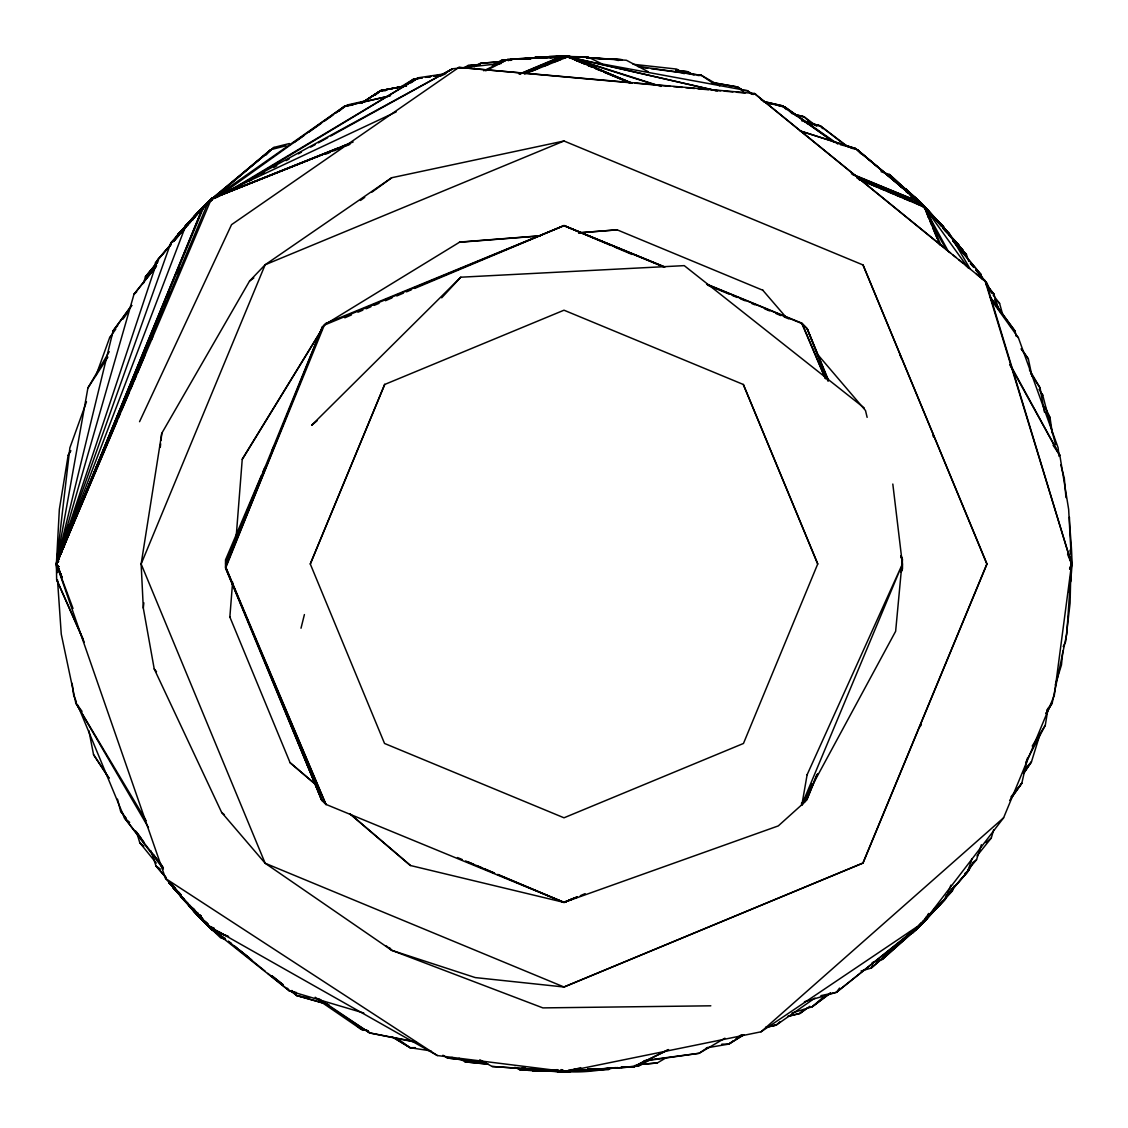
<?xml version="1.0" encoding="UTF-8"?>
<svg xmlns="http://www.w3.org/2000/svg" width="1128" height="1128" viewBox="0 0 1128 1128"><rect width="100%" height="100%" fill="white"/><g stroke="black" fill="none" stroke-linecap="round" stroke-linejoin="round"><path stroke-width="1.5" d="M305.66 759.779L321.917 800.457L225.628 568.131L225.628 559.629L261.414 475.466M664.9 266.983L564 225.6L326.105 323.327L324.328 325.104L225.614 566.933L325.992 804.546L225.628 568.131L225.628 559.629M1071.36 579.637L1069.936 582.852C1074.335 561.659 1069.978 538.803 1069.429 517.16M84.29 642.283L56.64 579.637L56.4 564L59.347 509.391L68.145 455.402L70.669 450.791L68.145 455.402M229.844 617.171L232.608 582.104M236.062 538.282L242.252 459.152L322.199 328.967M1062.858 651.011L1061.462 664.942L1055.258 684.992M1068.808 591.847L1069.147 588.365M1071.078 569.217L1071.6 564L1068.653 509.377L1059.855 455.402L1010.082 364.33M710.823 1005.809L542.878 1007.896L391.783 950.354L265.151 863.244L221.68 812.484L154.226 668.946L143.298 608.034L143.848 602.789M160.289 447.266L160.655 443.769M161.022 440.272L161.769 433.293L249.542 281.069L265.151 264.756L391.754 177.716L564 141L863.033 264.967L987 564L863.033 863.033L564 987L475.255 977.581L391.783 950.354L386.34 945.941M57.006 572.77L56.4 564L69.88 447.788L86.489 401.794M161.769 433.293L141.141 564L143.298 608.034M1025.62 762.613L1045.289 725.304L1047.841 709.695M1071.036 567.469L1071.008 557.006M56.851 567.454L56.4 564L87.913 387.947L109.233 351.668M1027.65 757.537L1021.813 783.227L1009.645 800.499M57.063 567.44L56.4 564L113.11 330.871L131.539 305.448M301.007 628.226L304.405 614.563M576.168 1068.808L569.682 1071.572L565.889 1071.6L437.382 1055.554L207.735 925.566L165.562 878.5L56.4 564L133.992 294.281L156.595 265.644M976.975 855.87L991.258 838.062L993.726 829.644M73.01 608.471L56.4 564L65.776 533.77M66.82 530.414L68.371 525.38M143.369 283.537L145.484 276.769L156.651 263.275M1040.242 733.454L1031.457 761.851L1023.618 773.54M1046.46 713.404L1048.011 708.384M967.57 870.351L976.524 859.776L981.36 844.731M154.451 265.968L155.537 262.641L171.301 244.268M207.453 204.069L204.379 205.775L170.751 243.042L56.4 564L61.758 576.972L56.4 564L157.596 259.863L171.16 244.071M972.012 858.648L967.514 871.958L945.602 897.211M95.979 375.525L109.613 337.737L115.775 329.15M928.344 914.582L926.356 919.475L918.784 927.033L952.469 890.725L954.274 885.776M177.068 237.331L178.28 234.032L203.942 206.212L208.412 202.998M923.987 921.872L945.955 898.311L950.904 885.142M921.181 923.804L944.672 899.777L946.533 894.842M207.876 202.293L211.133 200.953L212.529 197.767L185.866 225.374L56.4 564L61.758 577.028L56.4 564L59.53 555.794M183.892 229.449L185.147 226.178L203.985 206.17L206.946 204.224M61.758 577L56.4 564L61.73 550.986L56.4 564L61.744 577L56.4 564L68.568 532.952M192.662 219.819L193.946 216.548L204.591 205.55L203.153 208.906M816.616 775.105L806.872 799.653L801.472 805.096L803.235 803.235M225.628 568.131L322.255 327.205L324.328 325.104L564 225.6L664.477 266.955M811.934 783.946L804.673 801.895L801.416 803.249M225.6 563.718L322.255 327.205M65.072 542.85L63.069 547.729L65.184 542.906M200.953 211.133L202.321 207.848L205.31 205.86M353.134 142.015L211.401 198.852L204.097 206.043L56.4 564L60.531 573.701L56.4 564L202.899 207.27L208.384 201.785L56.4 564L60.475 573.757L56.4 564L203.026 207.129L205.507 204.633M925.327 920.519L927.188 915.767M804.433 1001.735L836.398 992.316L923.212 922.648L926.159 919.672L928.513 913.468M925.876 917.106L924.114 921.731L927.498 917.078M924.861 920.984L926.06 917.868M130.524 385.226L56.4 564L60.517 573.701L56.4 564L61.772 551.014M131.877 381.969L133.894 377.104M135.247 373.847L137.94 367.347M139.957 362.469L144.003 352.726M145.343 349.468L147.373 344.59M148.713 341.347L150.743 336.468M158.822 316.968L162.192 308.832M163.546 305.589L165.562 300.711M166.916 297.468L168.932 292.589M177.025 273.089L179.042 268.21M310.285 564L384.69 384.451L310.285 564L384.535 743.465L564 817.8L743.465 743.465L817.715 564L743.31 384.451L817.8 564M817.631 773.667L806.872 799.653L801.472 805.096M862.85 863.244L986.859 564L863.033 264.967M907.448 934.957L912.397 933.152L923.592 922.267L924.749 919.207M915.682 930.036L909.126 932.63L915.598 930.106L923.409 922.45L1003.596 817.8L1054.299 695.398L1071.6 564L1070.994 558.797M59.121 557.528L56.4 564L58.416 566.862L56.4 564L61.8 551.014L56.4 564L60.489 573.729L56.4 564L64.536 544.556L56.4 564L60.503 573.743M923.677 920.279L922.323 923.522L919.08 924.875L923.691 922.154L918.291 927.512M914.836 930.29L920.124 925.707L921.379 922.563L924.692 921.153L926.652 918.234M58.402 566.876L56.4 564L57.768 560.757M286.047 145.766L270.72 149.7L209.004 201.193L207.707 204.351L204.492 205.648M116.903 421.308L56.4 564L58.585 566.749L56.4 564L60.503 554.299M208.835 203.251L210.203 200.008L199.769 210.457M118.285 418.065L120.343 413.2M121.711 409.957L129.283 392.121M130.651 388.878L132.709 384.014M134.091 380.77L136.15 375.906M137.531 372.663L145.089 354.812M151.279 340.219L152.661 336.976M64.677 544.57L56.4 564L58.515 566.806L56.4 564L211.401 198.852L348.453 144.229M262.796 472.237L264.854 467.373M271.735 451.186L273.808 446.335M139.548 421.703L231.55 224.655L458.899 67.398L754.42 93.469L950.537 252.968M924.438 921.407L919.25 925.961L924.452 921.393L926.032 918.262M1063.21 646.57L1065.593 641.86L1070.091 603.043L1071.092 560.517M948.648 893.503L969.079 869.899L972.35 863.681M207.369 204.196L209.075 201.108L273.991 147.401L289.36 143.538M175.855 238.276L178.52 233.75L208.708 201.475M924.988 919.616L923.212 922.648L920.236 923.733L923.48 922.38M1045.994 713.516L1052.227 702.913L1066.735 634.119L1071.6 564L1070.98 560.545L1071.6 564L1069.612 568.879L1071.6 564L985.985 281.887L754.42 93.469M820.902 995.657L836.398 992.316L920.208 925.623L922.013 922.591M1045.938 713.516L1052.227 702.913L1046.953 709.963M873.001 965.06L871.211 968.078L861.059 971.011M242.28 459.378L321.974 329.207M205.028 205.211L212.529 197.767M1032.233 746.045L1045.289 725.304M87.913 387.947L107.879 357.125M1023.477 773.441L1031.457 761.851L1025.479 768.337M56.4 564L58.487 561.166L56.4 564L58.388 561.109L56.4 564L58.501 566.82L56.4 564L58.473 561.152L56.4 564L58.642 566.721M122.938 319.153L127.083 313.401M201.884 209.075L203.928 206.212L189.307 223.259M919.306 925.665L917.247 928.513L882.223 959.463L872.155 962.607M1011.562 797.482L1021.813 783.227L1010.914 797.002M200.121 210.823L208.765 202.391M131.863 305.491L113.11 330.871L117.707 325.583M205.874 205.409L209.004 201.193L212.275 199.839L209.004 201.193M836.398 992.316L839.556 988.086M919.221 727.588L921.379 724.81M199.67 211.077L206.1 205.282M885.494 955.331L882.223 959.463L915.499 929.472M924.199 921.646L935.197 907.941M155.904 267.04L133.992 294.281L136.601 291.955M203.026 208.483L211.373 199.656M157.737 261.922L145.456 276.825L148.205 274.64L145.484 276.769L157.596 262.147M192.338 219.96L194.58 217.253M197.922 213.192L202.391 207.778L205.522 206.509M199.064 212.022L206.452 204.704M192.479 220.002L194.707 217.295M196.258 215.49L203.999 206.156M917.163 928.612L933.815 910.211M950.678 890.302L952.92 887.651M204.196 205.959L173.416 241.434L204.196 205.945L207.214 204.14M174.671 240.32L179.183 235.075M181.425 232.453L185.937 227.207M157.596 259.863L171.244 244.085M928.217 917.092L914.737 930.332M930.487 914.47L935.027 909.224M926.017 919.813L942.148 901.201M266.123 154.987L270.72 149.7L214.038 197.908M911.057 931.728L915.95 929.782L940.005 903.5M945.729 896.929L967.514 871.958L964.595 873.932M194.101 216.943L175.46 237.359L184.964 227.137M196.427 214.391L209.343 200.854M809.819 1006.317L799.921 1013.437L787.936 1016.356L799.921 1013.437L803.503 1009.546M441.697 297.806L460.788 277.206L684.245 265.63L864.316 408.026M207.312 202.843L178.28 234.032L181.354 232.297M188.531 223.302L194.467 216.914M196.85 214.348L209.907 200.305L203.181 206.988M918.136 927.653L940.639 903.457M943.008 900.905L952.469 890.725M945.955 898.311L912.397 933.152M944.672 899.777L919.856 925.975L916.57 927.343L919.757 926.074M208.892 201.292L185.147 226.178L188.263 224.542M194.608 217.648L191.464 219.213L211.514 198.739L218.071 196.286M191.464 219.213L206.339 203.816M185.866 225.374L211.754 198.514L396.224 111.855M199.783 210.442L203.096 207.058M193.946 216.548L210.104 200.107L216.689 197.4M926.356 919.475L922.563 921.393M201.658 208.525L204.732 205.423M322.086 327.374L326.105 323.327M920.533 925.312L926.215 919.602M918.502 927.286L925.411 920.42M460.788 277.206L311.624 425.284L317.038 420.829M109.613 337.737L112.123 335.284M206.636 203.519L211.5 198.754M917.445 928.33L919.419 926.398M339.218 111.009L344.449 106.342L390.556 95.725M479.809 1059.77L492.146 1066.482L565.805 1071.6L560.926 1069.598L565.932 1071.6L761.019 1031.81L1003.596 817.8M903.669 939.624L871.211 968.078L893.686 948.606M822.735 997.589L812.188 1006.782L792.011 1013.014M965.117 873.354L969.079 869.899M814.924 998.04L776.163 1025.14L765.841 1027.368L776.163 1025.14L780.139 1021.672M985.942 842.672L991.258 838.062M898.974 944.023L904.261 939.441M906.912 937.156L912.2 932.574M204.21 205.93L210.922 200.305M213.601 198.063L273.991 147.401M830.264 993.021L812.188 1006.782L830.448 993.176M706.396 1047.898L728.815 1044.091L733.045 1040.947M735.865 1038.86L741.491 1034.672M972.308 862.92L976.524 859.776M909.112 934.52L911.917 932.419M799.921 1013.437L806.929 1008.263M920.49 924.269L924.692 921.153M249.542 281.069L253.814 277.967M360.466 200.46L364.739 197.358M371.845 192.183L391.754 177.716M910.183 933.956L915.837 929.881M569.682 1071.572L572.53 1069.527M217.521 197.132L344.449 106.342L388.963 96.12M155.537 262.641L158.399 260.596M403.345 86.391L413.37 79.256L422.013 77.917L413.37 79.256L399.876 87.462M294.239 142.452L304.32 135.304M308.578 132.328L321.508 123.178M324.342 121.189L332.957 115.098M335.806 113.096L347.269 104.989L367.827 100.322M214.235 197.654L344.449 106.342L353.092 104.918M410.987 82.823L418.178 77.79L445.771 73.672M707.848 1047.376L699.092 1053.298L643.792 1061.095M761.019 1031.81L923.296 922.549M361.637 103.156L380.629 90.677L406.362 85.742M362.863 102.281L380.545 90.705L404.684 86.095M362.99 102.211L380.545 90.705L402.936 86.461M361.496 103.184L380.629 90.677L406.489 85.911M728.815 1044.091L743.719 1034.771L728.815 1044.091L721.779 1044.175M920.941 923.804L923.917 921.943M173.754 241.195L170.751 243.042L207.679 202.476L210.767 200.798M440.484 76.21L452.469 68.808L501.325 63.464M324.709 324.709L459.787 242.055L540.27 235.794M206.579 205.451L203.336 206.819L206.339 205M236.231 187.643L248.259 180.381M251.276 178.562L418.178 77.79L421.703 77.931M226.798 192.409L418.178 77.79M463.298 68.258L467.852 65.593L479.964 64.395M657.271 1062.957L639.872 1064.494L657.271 1062.957L666.394 1057.627M724.923 1038.197L699.092 1053.298L644.962 1060.475M474.254 66.806L480.387 63.337L502.891 61.377M249.062 181.1L252.15 179.394M261.386 174.29L264.474 172.598M273.723 167.494L276.797 165.788M286.047 160.684L289.135 158.977M298.37 153.873L301.458 152.181M310.708 147.077L315.332 144.525M318.406 142.819L327.656 137.715M330.73 136.009L452.469 68.808L226.164 192.394M650.898 1059.375L638.533 1066.101L620.992 1067.44M564.409 1071.6L633.809 1066.778L644.624 1060.94M492.273 65.156L501.622 60.249L512.056 59.587M485.689 70.824L507.544 59.544L569.964 56.428L562.096 56.893M508.305 60.7L511.435 59.121L561.18 56.414L564.79 57.049M573.264 1070.796L633.809 1066.778L668.312 1049.548M633.809 1066.778L668.594 1049.745M178.52 233.75L181.693 232.199M483.686 70.754L507.544 59.544L567.144 56.414L661.107 86.433M202.166 208.003L205.409 206.621M575.562 1068.822L569.09 1071.572L565.001 1071.6M568.695 1071.572L574.899 1068.836M519.162 74.152L561.321 56.414L567.567 56.414M344.815 317.814L351.457 314.923M357.943 312.202L362.821 310.158M366.064 308.79L370.929 306.745M374.172 305.378L379.036 303.333M385.409 300.739L392.022 297.877M396.774 295.959L403.373 293.111M406.517 291.856L411.494 289.699M414.625 288.444L564 225.6L662.742 266.56M203.378 206.776L206.65 205.381M565.932 1071.6L569.175 1070.246M520.248 73.94L562.449 56.4L553.777 56.95M577.014 897L564 902.4L410.282 865.472L350.202 814.106M580.3 895.702L585.15 893.63M863.033 863.033L564 987L265.151 863.244L141.141 564L265.151 264.756L564 141M384.535 384.535L564 310.2L743.465 384.535M920.081 925.75L916.838 927.089L920.124 925.707M571.529 1069.584L564.733 1071.6M325.569 154.212L330.448 152.224M333.705 150.898L341.84 147.599M344.971 146.372L349.849 144.384M524.026 73.602L566.453 56.4L569.978 57.768L566.721 56.414M211.754 198.514L338.908 147.669M342.165 146.372L350.314 143.115M211.091 199.148L349.807 143.749M530.95 71.416L537.478 68.808M544.006 66.2L548.899 64.24M555.427 61.631L560.32 59.685M563.591 58.374L568.484 56.414L631.722 83.176L566.552 56.4L576.704 57.02M524.703 73.983L568.766 56.428L631.99 83.218M911.283 931.488L916.458 929.275M212.247 198.034L233.566 189.546M555.399 1070.19C574.561 1073.814 596.345 1071.149 615.465 1067.553M492.146 1066.482L567.243 1071.586L580.694 1067.624M522.969 1068.681L519.585 1069.654L514.861 1067.314M617.947 60.531L621.359 59.657L586.588 57.866M555.625 57.077L562.534 56.879M556.344 57.077L564.973 57.035M557.895 57.063L571.783 56.978M563.394 57.049L587.857 56.964L602.07 63.915M569.936 1071.008L561.42 1071.092M573.532 1070.43L576.845 1069.837M425.467 77.381L430.642 76.577M434.111 76.041L437.565 75.505M441.02 74.956L444.474 74.42M556.753 56.95L564 56.4M557.669 56.922L570.599 56.922M427.174 77.212L430.614 76.69M434.069 76.182L437.509 75.675M563.365 56.922L570.289 56.893M581.583 1069.866L569.485 1071.572L566.044 1070.909M554.99 1070.176L558.219 1071.572L564.649 1071.135M550.182 58.12L555.427 57.542M560.658 56.978L570.26 57.02M452.638 1057.5L447.393 1058.022L442.923 1055.216M772.666 1025.493L776.163 1025.14M556.132 56.922L566.538 57.035M480.063 64.465L467.852 65.593L471.321 66.115M556.034 1070.98L568.202 1070.965M573.447 1070.5L580.426 1069.866M587.42 1069.231L592.651 1068.766M566.792 1070.965L559.826 1071.586L527.833 1070.303L523.068 1068.033M573.757 1070.345L578.974 1069.894M587.674 1069.118L591.157 1068.808M527.143 59.276L530.597 58.966M553.115 57.02L563.647 57.006M480.387 63.337L499.394 61.814M559.883 56.964L566.806 56.414L717.493 90.945M459.378 242.28L540.03 235.921M578.608 232.89L617.171 229.844L763.106 290.375M578.777 232.805L617.27 229.816M617.481 1067.708L566.637 1071.6L563.013 1071.064M569.4 1071.092L562.491 1071.6L567.046 1071.586M572.855 1070.853L617.791 1067.596M621.246 1067.342L638.533 1066.101L635.078 1065.382M552.537 1069.852L561.152 1071.586L569.809 1071.022M517.273 59.262L531.175 58.374M536.392 58.05L550.309 57.175M501.622 60.249L511.915 59.643M518.781 59.234L530.794 58.529M537.661 58.12L551.38 57.316M556.541 57.02L566.834 56.414L564.113 56.4M511.435 59.121L563.563 56.4M697.95 75.534L701.461 75.365L719.749 85.869M529.568 1069.147L532.754 1070.641L560.151 1071.586L608.739 1069.626M538.493 58.332L535.151 57.218L540.171 57.063M543.527 56.964L569.203 56.964M535.151 57.218L540.411 57.091M545.67 56.964L568.456 56.414M566.101 56.4L540.608 56.936L561.349 56.4L557.937 56.442M559.925 56.414L548.871 56.626L567.61 56.414M392.05 1036.829L410.127 1047.715L415.4 1047.658M559.685 56.414L566.778 56.414M567.046 56.414L560.997 56.414L566.609 56.978M558.219 1071.572L569.781 1071.572M566.129 1071.6L556.414 1070.853M557.796 1070.867L561.321 1071.586M566.256 56.4L568.766 56.428M557.866 1071.558L561.025 1071.586M563.887 56.4L587.857 56.964M532.754 1070.641L566.341 1071.6M527.833 1070.303L545.092 1070.867M550.281 1071.036L567.539 1071.586M742.083 90.466L747.37 90.677L753.236 94.512M545.783 1070.683L519.585 1069.654L545.007 1070.824M554.525 1071.036L568.498 1071.586M550.083 1071.05L561.956 1071.6L555.836 1070.204M587.42 57.838L622.134 59.742L587.011 57.627M586.292 57.852L626.378 60.249L648.163 71.713M458.899 67.398L631.68 82.866M635.177 83.176L670.088 86.306M673.571 86.616L682.299 87.392M685.796 87.702L694.524 88.492M698.006 88.802L708.483 89.732M711.979 90.043L720.707 90.832M724.19 91.142L732.918 91.918M736.415 92.228L745.143 93.018M750.374 93.483L755.605 93.948M459.082 1058.275L465.131 1061.871L487.888 1064.056M465.131 1061.871L487.578 1064.169M522.137 1067.708L525.592 1068.061M554.948 1071.05L560.137 1071.586M633.019 64.268L676.701 69.076L684.16 73.715M319.266 1000.635L361.157 1029.314L366.389 1029.906M485.618 1062.35L447.393 1058.022L485.336 1062.548M562.04 1070.994L567.257 1071.586M637.574 65.65L641.028 66.058M642.41 67.511L647.627 68.202M651.096 68.667L701.461 75.365L714.56 84.233M637.602 66.369L701.461 75.365M795.48 115.479L804.137 116.804L816.841 126.265M393.573 1037.619L410.127 1047.715L430.966 1050.901M779.434 106.004L784.651 106.864L837.963 144.102M711.627 82.499L737.444 86.955L743.394 90.677L737.444 86.955L711.585 82.33M602.507 64.028L747.37 90.677L751.516 93.934M806.52 123.333L820.324 125.871L848.411 147.105M315.191 997.265L369.702 1032.938L416.204 1041.934M318.773 998.632L369.702 1032.938L416.274 1042.342M308.861 998.068L296.777 995.573L291.32 991.244L296.777 995.573L328.939 1004.766M361.157 1029.314L367.996 1030.752L361.157 1029.314L355.785 1024.788M203.054 920.885L192.521 909.915L210.09 927.879L289.543 991.004L296.438 992.527M772.68 104.143L765.841 102.592L784.651 106.864L832.915 141.381M776.106 104.918L784.651 106.864L792.49 113.886M571.008 57.57L716.012 90.663M793.886 114.252L804.137 116.804L810.482 122.853M793.915 114.196L804.137 116.804M507.544 59.544L510.956 60.419M840.374 144.68L855.729 148.614L920.152 202.321L921.844 205.381M850.47 147.909L855.574 149.248M805.011 121.782L820.324 125.871L846.761 146.372M801.726 120.781L820.324 125.871L822.552 128.578M327.134 1004.117L296.777 995.573L291.926 990.483M267.787 973.351L289.543 991.004L363.78 1013.029M556.104 1070.091L561.166 1071.586M565.777 56.4L656.284 85.178M855.729 148.614L800.415 131.017L855.729 148.614L909.958 194.213M881.081 171.696L889.442 174.459L920.081 202.25L916.824 200.925M225.6 939.511L220.609 937.819L203.28 921.125L206.523 922.492M901.032 187.051C924.551 200.516 939.173 226.376 958.687 244.818L959.857 248.132M912.143 196.413L915.4 197.71L943.812 227.236L940.696 225.6M228.575 936.437L212.346 930.05L199.585 917.36L195.764 911.495M210.442 928.231L212.628 930.318L227.334 936.155M911.283 196.512L916.472 198.725L922.281 205.24M215.335 931.079L212.064 929.782L225.318 938.468M912.538 196.794L915.809 198.091L905.981 190.66M193.593 909.196L211.274 929.035L221.074 932.926M223.189 934.069L211.782 929.514L180.621 896.69L179.394 893.39M913.624 197.823L916.881 199.12L943.812 227.236M912.467 197.626L917.36 199.585L912.355 197.499M187.431 902.485L188.7 905.77L210.161 927.949L213.418 929.246M211.655 929.401L221.201 933.096M212.261 928.118L209.047 926.849L207.679 923.606M913.581 198.683L918.474 200.685M852.951 174.769L919.87 202.039L926.299 208.483L920.547 203.111M207.735 925.566L214.249 928.217M917.952 202.011L921.195 203.35L949.48 233.75L969.911 268.52M707.214 284.341L801.613 323.059L807.183 328.685L828.643 380.615M706.607 284.298L802.234 323.666L825.555 378.811M325.724 804.292L564 902.4L778.292 825.907L801.909 804.645L895.646 631.271L902.372 559.15L901.018 555.907L902.372 559.15L902.358 569.062L901.018 572.305L902.358 569.062L902.4 564L892.812 484.039M556.894 1069.584L561.772 1071.6M851.4 173.768L920.152 202.321M858.944 179.281L924.001 206.156L941.203 225.586L919.193 201.376M919.165 203.209L922.408 204.563M708.06 285.37L729.097 294.098M732.34 295.437L737.19 297.454M740.433 298.807L745.284 300.809M751.77 303.502L754.999 304.842M764.713 308.875L769.564 310.891M776.05 313.57L780.9 315.586M784.143 316.94L788.994 318.942M556.485 1070.232L559.939 1071.586M574.575 59.798L584.586 63.887L574.857 59.812M587.462 65.227L592.693 67.285L587.843 65.255M595.584 68.625L600.815 70.697L595.965 68.653M603.706 72.023L630.044 82.936L604.086 72.065M857.125 177.998L923.931 206.071L937.424 238.685M857.421 178.252L924.015 206.156L932.87 217.492M204.52 922.366L207.763 923.733L204.549 922.408L203.181 919.123M926.525 209.794L924.678 206.819L921.435 205.465L920.025 202.194L916.19 198.457L928.203 210.936L924.791 206.946L920.363 204.112M457.489 857.548L462.325 859.578M465.554 860.946L494.6 873.171L484.829 869.011M497.829 874.538L564 902.4L577.014 897.07L564 902.4L497.758 874.454M197.654 914.822L203.435 921.28L206.664 922.634M858.746 179.253L863.611 181.312M866.854 182.68L876.583 186.797M879.826 188.179L884.69 190.237M887.933 191.605L892.798 193.663M896.041 195.031L900.905 197.09M904.148 198.472L910.634 201.207M917.12 203.957L925.228 207.397L940.202 224.557M925.778 207.933L922.535 206.579L921.195 203.35L923.099 206.297M468.67 862.187L473.52 864.231M476.749 865.599L481.6 867.644M858.972 179.437L925.453 207.608M564 225.6L611.009 245.523M614.252 246.905L632.089 254.463M205.451 921.421L202.279 920.124L193.946 909.126M587.575 64.028L569.767 56.428L572.488 58.614M946.321 232.199L949.48 233.75L923.79 205.93L918.079 201.898M191.859 907.335L188.7 905.77L204.605 922.464M939.497 224.289L942.613 225.896L923.451 205.606M183.709 898.367L180.621 896.69L212.247 929.965M693.946 75.153L687.812 71.727L675.686 70.26L687.812 71.727L692.225 74.589M915.019 198.584L918.093 200.305L938.806 223.33M910.366 195.229L916.472 198.725M203.985 921.83L173.049 887.764L176.081 889.569M189.208 904.628L204.097 921.957L207.115 923.79M910.197 195.2L917.642 199.867L922.126 205.268M186.12 901.921L168.805 882.561L171.78 884.437M760.596 99.32L766.448 103.127M919.334 203.012L925.989 208.581M165.562 878.5L437.382 1055.554M205.282 922.168L202.363 920.208L200.883 916.796M963.566 252.728L966.485 254.702L968.74 261.343M206.579 923.522L203.548 921.393L209.709 927.498M905.699 191.422L917.233 199.473L922.718 206.227M834.241 142.424L782.536 105.849L763.712 101.534L782.536 105.849L786.301 109.557M922.366 205.338L925.2 207.369L932.842 216.999M160.275 869.039L156.002 865.98L151.039 850.963M400.13 1040.566L410.127 1047.715M919.785 203.012L924.255 206.41M920.504 203.59L924.678 206.819M976.749 271.157L980.895 274.428L982.474 279.448M737.444 86.955L742.957 91.297M218.987 933.998L205.338 923.183L203.209 920.392M228.533 941.556L231.268 943.713M234.004 945.87L251.741 959.914M272.215 976.129L283.128 984.772M206.142 923.987L204.126 921.971L210.88 927.329M228.603 941.415L231.339 943.586M234.06 945.743L236.795 947.915M239.517 950.072L249.062 957.658M272.243 976.072L283.142 984.744M221.68 812.484L224.401 814.698M205.24 922.563L202.518 920.363L199.867 915.795M228.364 941.33L265.066 971.137M953.259 255.196L955.994 257.424M958.715 259.637L962.804 262.979M965.526 265.207L968.261 267.421M976.439 274.09L985.985 281.887M860.735 153.676L857.28 149.7L920.899 203.054L925.03 208.68M912.608 196.441L916.57 199.769M136.77 832.675L139.787 842.743L143.806 846.141M857.28 149.7L923.55 205.691L926.624 209.921M290.164 762.754L316.912 785.581L290.107 762.74L229.731 616.692M350.343 814.12L410.536 865.5M129.678 822.425L124.404 817.8L77.705 705.085M367.065 1030.625L369.702 1032.938M989.989 290.629L993.923 294.14L998.294 309.312M889.442 174.459L924.41 206.565L925.905 209.752M995.77 299.724L999.577 303.361L1002.848 315.205M916.373 198.641L920.081 202.25M1015.877 335.27L1018.387 337.737L1058.106 447.745L1059.121 456.417M204.14 921.985L212.628 930.318M203.844 921.689L211.274 929.035M211.429 929.176L201.334 919.137L200.939 915.64M919.771 201.94L924.015 206.156M919.926 202.095L925.397 207.552M201.912 919.743L207.763 925.609M924.861 208.92L923.409 205.564L924.41 206.565M828.206 380.615L807.183 328.685L801.613 323.059L825.076 378.035M325.992 804.546L321.635 800.175L281.901 702.335M192.832 908.378L194.129 911.635L208.229 926.06M194.129 911.635L203.801 921.661L198.19 914.752M930.6 213.432L942.613 225.896M123.008 813.612L120.583 811.06L117.481 799.132M919.447 201.616L943.417 226.798L945.052 230.535M173.049 887.764L187.262 903.26M189.631 905.84L193.17 909.718M197.908 914.893L207.383 925.228M943.586 228.208L958.687 244.818M168.805 882.561L184.033 899.284M189.885 905.713L194.58 910.874M199.261 916.021L209.808 927.597M943.417 228.448L962.974 250.19L943.501 228.18M943.22 228.66L945.546 231.268M949.029 235.174L966.485 254.702L949.339 235.033M189.574 905.784L194.199 910.959M943.628 228.476L947.055 232.41M1009.222 324.413L1014.988 331.04L1016.215 336.13M166.253 877.767L156.002 865.98L166.309 877.979M171.95 884.31L175.362 888.244M178.774 892.177L181.058 894.786M170.892 883.309L181.199 895.294M762.754 290.164L785.878 317.067M817.546 354.361L865.5 410.536L867.136 417.36M154.226 668.946L156.496 671.639M389.512 947.661L391.783 950.354M923.451 205.592L933.589 217.746L930.262 213.671M929.345 212.614L932.715 216.647M970.32 263.36L973.69 267.406M975.931 270.114L987.141 283.621L991.625 293.181M1040.51 392.586L1042.751 395.293L1055.526 444.474M970.729 263.444L972.914 266.137M976.199 270.17L987.141 283.621M986.253 284.665L993.923 294.14L986.281 284.496M139.787 842.743L156.27 863.089M192.677 907.955L194.876 910.677M151.462 852.359L124.404 817.8L163.391 868.997M159.034 862.046L163.363 867.573M993.119 295.042L999.577 303.361M136.474 832.083L140.718 837.695M153.422 854.516L161.896 865.726M135.374 830.701L143.834 841.939M152.28 853.163L161.797 865.782M82.062 711.387L75.773 702.913L61.264 634.147L57.5 579.778M287.457 988.184L289.543 991.004M990.172 297.284L1014.988 331.04L990.328 297.228M928.682 212.727L930.741 215.547M908.026 191.732L905.967 188.884L924.509 206.65L927.47 211.006M1021.15 348.961L1028.355 358.972L1031.979 376.202M923.282 205.423L968.275 268.027M990.92 299.484L1018.387 337.737M1021.432 348.82L1028.355 358.972M1053.044 445.179L1059.855 455.402L1009.898 364.908M88.872 730.591L93.553 754.632L109.063 778.052M203.111 919.983L205.056 922.915L199.585 917.36L197.612 912.467M93.553 754.632L108.838 778.094M1030.583 373.171L1040.086 387.947L1044.415 412.115M1040.848 392.347L1042.751 395.293L1039.029 389.357M917.642 199.867L919.475 202.871M1047.277 413.045L1050.013 417.543L1052.325 433.237M146.09 820.676L75.773 702.913L148.459 827.6M208.285 924.847L210.09 927.879M1029.427 369.801L1040.086 387.947M927.766 216.125L946.392 249.866M923.183 205.338L948.493 251.643M994.628 299.569L1000.606 312.315M1044.768 406.376L1050.013 417.543M56.64 579.637L83.12 639.153M901.004 557.26L902.386 560.503M1067.567 554.229L1071.6 564L984.899 280.28M76.38 701.856L73.715 695.426L72.107 683.314M926.384 212.36L928.429 217.267M929.754 220.496L931.784 225.403M933.11 228.631L937.171 238.431M937.735 239.954L939.751 244.832M225.614 566.933L321.917 800.457M202.095 918.037L203.463 921.322M925.228 207.397L940.794 245.044M200.911 915.88L202.969 920.815M926.173 208.342L932.814 224.585M199.797 914.737L201.799 919.63L204.746 922.605L201.63 919.447L199.628 914.554M265.996 663.193L269.31 671.343M270.635 674.614L272.623 679.493M273.949 682.764L275.937 687.657M278.588 694.171L280.576 699.064M293.294 728.857L295.24 733.75M297.848 740.25L299.794 745.129M301.106 748.386L303.7 754.9M807.183 328.685L824.667 372.832M825.964 376.103L827.91 381.01M899.989 354.474L900.99 357.844M1060.799 464.835L1064.324 478.399L1065.96 497.617M1069.993 550.126L1070.387 553.594M932.912 433.307L933.307 436.804M807.126 774.71L801.909 804.645L902.4 564L807.126 774.71M380.545 90.705L375.046 95.062L380.629 90.677L385.889 90.423L380.545 90.705M573.715 898.297L564 902.4L573.757 898.325M915.668 197.95L912.369 196.709L915.696 197.978M980.895 274.428L952.737 240.687L980.895 274.428M125.885 818.068L120.583 811.06L125.871 818.082"/></g></svg>
